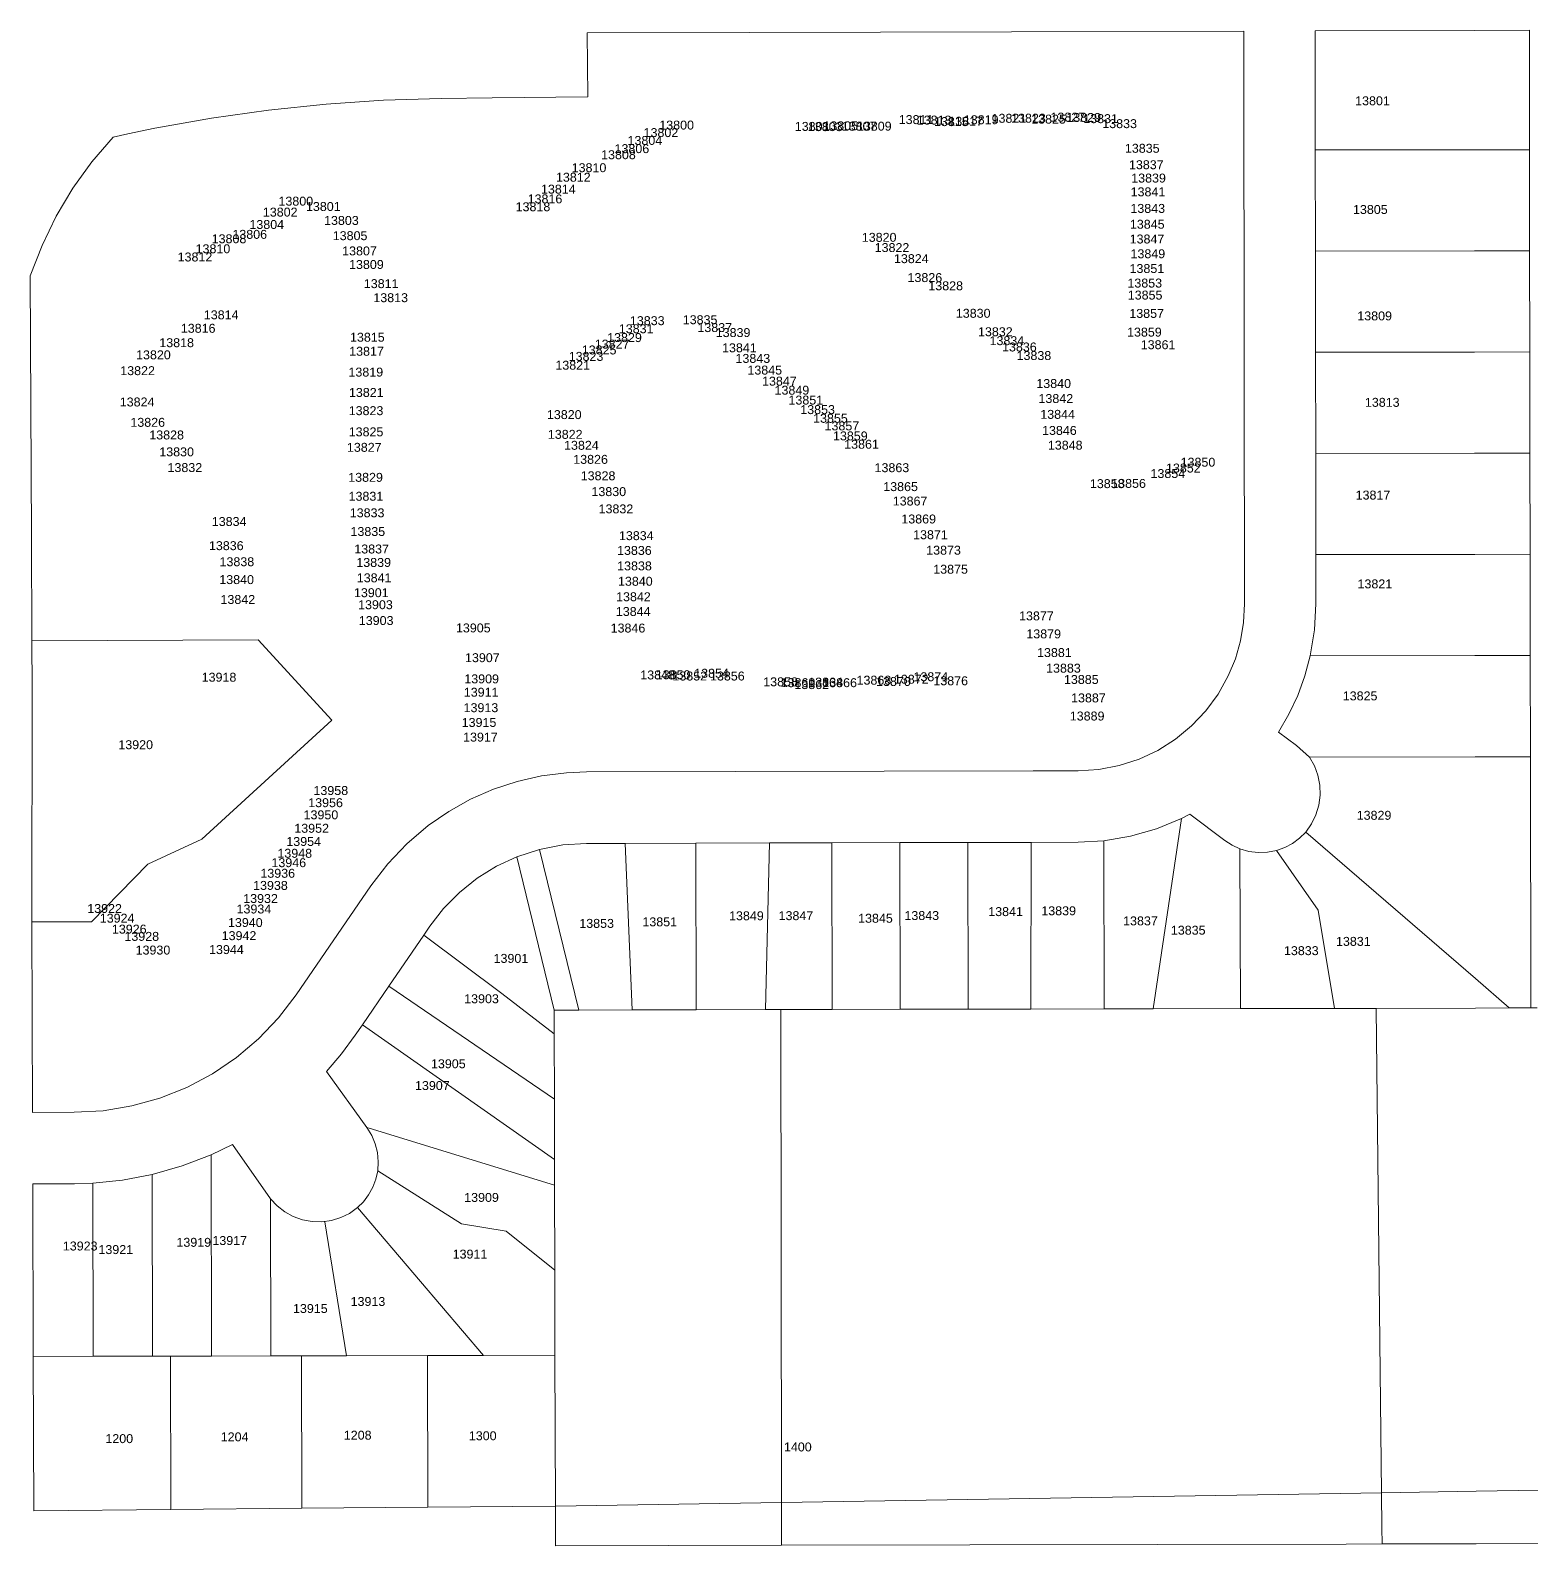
# Model space of a CAD drawing. Header units: feet. Extents: x 865220 to 2822444, y -2240498 to 975731.
# Drawn here: x 2817414 to 2818675, y 966956 to 968229 of the extents above; entities that cross this region are included whole.
import ezdxf
from ezdxf.enums import TextEntityAlignment as Align

# ---------------------------------------------------------------- set-up
doc = ezdxf.new("R2010")
doc.units = ezdxf.units.FT
doc.header["$LTSCALE"] = 0.015
doc.header["$MEASUREMENT"] = 0
doc.layers.add('Dakota County Addresses', color=7, linetype='Continuous')
doc.layers.add('Dakota County Parcels', color=7, linetype='Continuous')
doc.styles.add('Dimensions 100', font='arial.ttf')

# ---------------------------------------------------------------- blocks, each defined once
blk = doc.blocks.new('ACMAP_ANN_TEMPLATE_Dakota County Addresses')
at = {"layer": 'Dakota County Addresses', "style": 'Dimensions 100'}
blk.add_attdef('DakotaCountyAddress', text='', height=50, dxfattribs=at).set_placement((0, 0), align=Align.CENTER)

msp = doc.modelspace()

# ---------------------------------------------------------------- linework, layer by layer
at = {"layer": 'Dakota County Parcels', "lineweight": 5}
for p, q in [((2817881.8, 968226.4), (2818018.4, 968226.8)), ((2817882.5, 968172.7), (2817881.8, 968226.4)), ((2818018.4, 968226.8), (2818238.4, 968227.4)), ((2818238.4, 968227.4), (2818433.4, 968227.9)), ((2818433.8, 967927.9), (2818433.4, 968227.9)), ((2818493.5, 968128.1), (2818493.4, 968228.1)), ((2818673.5, 968128.3), (2818673.4, 968228.6)), ((2817759.2, 968171.3), (2817802.2, 968171.8)), ((2817802.2, 968171.8), (2817882.5, 968172.7)), ((2817518.9, 968146.3), (2817496, 968141.6)), ((2817483.7, 968138.9), (2817496, 968141.6)), ((2818493.7, 968043.1), (2818493.5, 968128.1)), ((2818673.6, 968043.3), (2818673.5, 968128.3)), ((2818493.8, 967958.1), (2818493.7, 968043.1)), ((2818673.8, 967958.4), (2818673.6, 968043.3)), ((2817415.2, 967803.7), (2817414.2, 968022.3)), ((2818493.9, 967873.1), (2818493.8, 967958.1)), ((2818673.9, 967873.4), (2818673.8, 967958.4)), ((2818434.1, 967746.8), (2818433.8, 967927.9)), ((2818494, 967788.1), (2818493.9, 967873.1)), ((2818674, 967788.4), (2818673.9, 967873.4)), ((2817415.6, 967715.7), (2817415.2, 967803.7)), ((2818494.1, 967746.9), (2818494, 967788.1)), ((2818674.1, 967703.4), (2818674, 967788.4)), ((2817415.6, 967715.7), (2817605.6, 967716.6)), ((2817415.8, 967675.7), (2817415.6, 967715.7)), ((2817605.6, 967716.6), (2817667.4, 967649.1)), ((2818674.2, 967618.4), (2818674.1, 967703.4)), ((2817415.5, 967479.6), (2817415.8, 967675.7)), ((2817558.2, 967549.2), (2817667.4, 967649.1)), ((2818462.7, 967639.1), (2818477.8, 967627.8)), ((2818488.6, 967618.1), (2818477.8, 967627.8)), ((2818674.5, 967407.3), (2818674.2, 967618.4)), ((2817881.3, 967605.6), (2817864.5, 967604.9)), ((2817881.3, 967605.6), (2818256.7, 967606.4)), ((2818256.7, 967606.4), (2818294.3, 967606.5)), ((2818357.4, 967406.6), (2818381.1, 967566.5)), ((2818381.1, 967566.5), (2818388.2, 967570)), ((2818388.2, 967570), (2818417.7, 967547.9)), ((2817512.9, 967528.1), (2817558.2, 967549.2)), ((2817881.4, 967545.6), (2817913.8, 967545.6)), ((2817913.8, 967545.6), (2817973.1, 967545.8)), ((2817919.8, 967405.7), (2817913.8, 967545.6)), ((2817973.1, 967545.8), (2818035.1, 967545.9)), ((2817973.4, 967405.8), (2817973.1, 967545.8)), ((2818031.6, 967405.9), (2818035.1, 967545.9)), ((2818035.1, 967545.9), (2818087.4, 967546)), ((2818087.4, 967546), (2818144.5, 967546.2)), ((2818087.7, 967406), (2818087.4, 967546)), ((2818144.5, 967546.2), (2818201.7, 967546.3)), ((2818144.8, 967406.2), (2818144.5, 967546.2)), ((2818201.7, 967546.3), (2818254.9, 967546.4)), ((2818202, 967406.3), (2818201.7, 967546.3)), ((2818254.5, 967406.4), (2818254.9, 967546.4)), ((2818254.9, 967546.4), (2818294.4, 967546.5)), ((2818294.4, 967546.5), (2818316, 967547.7)), ((2818316.3, 967406.5), (2818316, 967547.7)), ((2817841.9, 967540.5), (2817822.9, 967534.3)), ((2817822.9, 967534.3), (2817854.2, 967405.5)), ((2817841.9, 967540.5), (2817874.8, 967405.6)), ((2818430.6, 967406.8), (2818430.3, 967541)), ((2818496, 967489.6), (2818461.1, 967539.7)), ((2817465.5, 967479.7), (2817512.9, 967528.1)), ((2817637.6, 967418.3), (2817700.2, 967509.8)), ((2818509.6, 967407), (2818496, 967489.6)), ((2817415.5, 967479.6), (2817465.5, 967479.7)), ((2817416, 967319.6), (2817415.5, 967479.6)), ((2817744.7, 967468.6), (2817749.7, 967475.9)), ((2817715.3, 967425.7), (2817744.7, 967468.6)), ((2817744.7, 967468.6), (2817810.2, 967419.5)), ((2817693.1, 967393.2), (2817715.3, 967425.7)), ((2817715.3, 967425.7), (2817854.4, 967330.6)), ((2817810.2, 967419.5), (2817854.3, 967385.6)), ((2817854.2, 967405.5), (2817874.8, 967405.6)), ((2817854.3, 967385.6), (2817854.2, 967405.5)), ((2817874.8, 967405.6), (2817919.8, 967405.7)), ((2817919.8, 967405.7), (2817973.4, 967405.8)), ((2817973.4, 967405.8), (2818031.6, 967405.9)), ((2818031.6, 967405.9), (2818044.7, 967406)), ((2818044.7, 967406), (2818087.7, 967406)), ((2818045.3, 966991.9), (2818044.7, 967406)), ((2818087.7, 967406), (2818144.8, 967406.2)), ((2818144.8, 967406.2), (2818202, 967406.3)), ((2818202, 967406.3), (2818254.5, 967406.4)), ((2818254.5, 967406.4), (2818316.3, 967406.5)), ((2818316.3, 967406.5), (2818357.4, 967406.6)), ((2818357.4, 967406.6), (2818430.6, 967406.8)), ((2818430.6, 967406.8), (2818509.6, 967407)), ((2818509.6, 967407), (2818544.6, 967407)), ((2818549.1, 967000.1), (2818544.6, 967407)), ((2818656.5, 967407.3), (2818674.5, 967407.3)), ((2818674.5, 967407.3), (2818680, 967407.3)), ((2817687.1, 967384.4), (2817693.1, 967393.2)), ((2817854.5, 967280.1), (2817693.1, 967393.2)), ((2817854.4, 967330.6), (2817854.3, 967385.6)), ((2817663.1, 967354), (2817697, 967306.8)), ((2817854.5, 967280.1), (2817854.4, 967330.6)), ((2817416, 967319.6), (2817451.1, 967319.7)), ((2817697, 967306.8), (2817698.7, 967306.3)), ((2817698.7, 967306.3), (2817854.6, 967258.6)), ((2817566.2, 967284), (2817584, 967292.6)), ((2817584, 967292.6), (2817615.9, 967247)), ((2817566.2, 967284), (2817566.5, 967114.9)), ((2817854.6, 967258.6), (2817854.5, 967280.1)), ((2817516.9, 967114.8), (2817516.6, 967267.4)), ((2817776.4, 967226.1), (2817706, 967270.6)), ((2817416.2, 967259.6), (2817451.2, 967259.7)), ((2817416.7, 967114.6), (2817416.2, 967259.6)), ((2817451.2, 967259.7), (2817466.6, 967260.1)), ((2817466.6, 967260.1), (2817466.9, 967114.7)), ((2817854.7, 967187.1), (2817854.6, 967258.6)), ((2817616.2, 967115), (2817615.9, 967247)), ((2817679.7, 967115.2), (2817661.5, 967227.8)), ((2817688.9, 967239.6), (2817794.9, 967115.4)), ((2817813.9, 967219.8), (2817776.4, 967226.1)), ((2817854.7, 967187.1), (2817813.9, 967219.8)), ((2817854.9, 967115.6), (2817854.7, 967187.1)), ((2817416.7, 967114.6), (2817466.9, 967114.7)), ((2817417.2, 966985), (2817416.7, 967114.6)), ((2817466.9, 967114.7), (2817516.9, 967114.8)), ((2817516.9, 967114.8), (2817531.9, 967114.9)), ((2817531.9, 967114.9), (2817566.5, 967114.9)), ((2817532.2, 966986), (2817531.9, 967114.9)), ((2817566.5, 967114.9), (2817616.2, 967115)), ((2817616.2, 967115), (2817641.9, 967115.1)), ((2817641.9, 967115.1), (2817679.7, 967115.2)), ((2817642.2, 966987), (2817641.9, 967115.1)), ((2817679.7, 967115.2), (2817747.9, 967115.3)), ((2817747.9, 967115.3), (2817794.9, 967115.4)), ((2817748.2, 966987.9), (2817747.9, 967115.3)), ((2817794.9, 967115.4), (2817854.9, 967115.6)), ((2817855.2, 966988.8), (2817854.9, 967115.6)), ((2818045.3, 966991.9), (2818549.1, 967000.1)), ((2817417.2, 966985), (2817532.2, 966986)), ((2817532.2, 966986), (2817642.2, 966987)), ((2817642.2, 966987), (2817748.2, 966987.9)), ((2817748.2, 966987.9), (2817855.2, 966988.8)), ((2817855.2, 966988.8), (2818045.3, 966991.9)), ((2817855.2, 966988.8), (2817855.2, 966955.6)), ((2817855.2, 966955.6), (2818045.3, 966956))]:
    msp.add_line(p, q, dxfattribs=at)
for points in [[(2818493.4, 968228.1), (2818627, 968228.4), (2818673.4, 968228.6)], [(2817759.2, 968171.3), (2817710.9, 968169.8), (2817662.6, 968166.5), (2817614.4, 968161.5), (2817566.5, 968154.8), (2817518.9, 968146.3)], [(2817483.7, 968138.9), (2817465.9, 968118.1), (2817450, 968095.9), (2817436, 968072.4), (2817424.1, 968047.8), (2817414.2, 968022.3)], [(2818493.5, 968128.1), (2818627.1, 968128.3), (2818673.5, 968128.3)], [(2818493.7, 968043.1), (2818627.2, 968043.3), (2818673.6, 968043.3)], [(2818493.8, 967958.1), (2818627.3, 967958.3), (2818673.8, 967958.4)], [(2818493.9, 967873.1), (2818627.4, 967873.3), (2818673.9, 967873.4)], [(2818494, 967788.1), (2818627.6, 967788.3), (2818674, 967788.4)], [(2818420.4, 967686.3), (2818426.4, 967700.7), (2818430.6, 967715.8), (2818433.2, 967731.2), (2818434.1, 967746.8)], [(2818489.3, 967703.1), (2818492.9, 967724.9), (2818494.1, 967746.9)], [(2818462.7, 967639.1), (2818471.4, 967654.2), (2818478.8, 967669.9), (2818484.8, 967686.3), (2818489.3, 967703.1)], [(2818489.3, 967703.1), (2818627.7, 967703.3), (2818674.1, 967703.4)], [(2818294.3, 967606.5), (2818311.7, 967607.6), (2818328.9, 967610.9), (2818345.5, 967616.3), (2818361.3, 967623.7), (2818376.1, 967633.1), (2818389.6, 967644.2), (2818401.6, 967656.9), (2818411.9, 967671), (2818420.4, 967686.3)], [(2818485.5, 967555.1), (2818490.4, 967562), (2818494.1, 967569.6), (2818496.6, 967577.7), (2818497.7, 967586.1), (2818497.4, 967594.6), (2818495.8, 967602.9), (2818492.8, 967610.8), (2818488.6, 967618.1)], [(2818488.6, 967618.1), (2818627.8, 967618.3), (2818674.2, 967618.4)], [(2817864.5, 967604.9), (2817843.7, 967602.2), (2817823.2, 967597.6), (2817803.2, 967591.1), (2817784, 967582.6), (2817765.7, 967572.4), (2817748.4, 967560.5), (2817748.4, 967560.5)], [(2817748.4, 967560.5), (2817730.5, 967545.3), (2817714.4, 967528.4), (2817700.2, 967509.8)], [(2818316, 967547.7), (2818338.3, 967551.5), (2818360.2, 967557.7), (2818381.1, 967566.5)], [(2817881.4, 967545.6), (2817861.5, 967544.3), (2817841.9, 967540.5)], [(2818417.7, 967547.9), (2818423.7, 967544), (2818430.3, 967541)], [(2818461.1, 967539.7), (2818468, 967542.1), (2818474.5, 967545.6), (2818480.4, 967550), (2818485.5, 967555.1)], [(2818485.5, 967555.1), (2818628, 967432), (2818656.5, 967407.3)], [(2817822.9, 967534.3), (2817805.7, 967526.3), (2817789.5, 967516.3), (2817774.7, 967504.4), (2817761.3, 967490.9), (2817749.7, 967475.9)], [(2818430.3, 967541), (2818437.8, 967538.8), (2818445.6, 967537.9), (2818453.4, 967538.2), (2818461.1, 967539.7)], [(2817451.1, 967319.7), (2817475.4, 967321), (2817499.5, 967325), (2817522.9, 967331.5), (2817545.6, 967340.5), (2817567.1, 967351.9), (2817587.3, 967365.6), (2817605.9, 967381.3), (2817622.8, 967399), (2817637.6, 967418.3)], [(2818544.6, 967407), (2818628, 967407.2), (2818656.5, 967407.3)], [(2817663.1, 967354), (2817675.6, 967368.8), (2817687.1, 967384.4)], [(2817706, 967270.6), (2817706.5, 967278.2), (2817705.8, 967285.8), (2817704, 967293.2), (2817701, 967300.3), (2817697, 967306.8)], [(2817516.6, 967267.4), (2817541.8, 967274.6), (2817566.2, 967284)], [(2817466.6, 967260.1), (2817491.7, 967262.6), (2817516.6, 967267.4)], [(2817688.9, 967239.6), (2817694.1, 967244.6), (2817698.4, 967250.4), (2817701.9, 967256.7), (2817704.4, 967263.5), (2817706, 967270.6)], [(2817615.9, 967247), (2817621.5, 967241), (2817628, 967236), (2817635.1, 967232.1), (2817642.8, 967229.4), (2817650.9, 967227.9), (2817659, 967227.7), (2817667.1, 967228.9), (2817674.9, 967231.2), (2817682.3, 967234.8), (2817688.9, 967239.6)], [(2818549.1, 967000.1), (2818628.6, 967001.4), (2818681.9, 967002.2)], [(2818549.1, 967000.1), (2818549.4, 966970.6), (2818549.6, 966957.1)], [(2818045.3, 966991.9), (2818045.3, 966959.8), (2818045.3, 966956)], [(2818045.3, 966956), (2818519.5, 966957), (2818549.6, 966957.1)], [(2818549.6, 966957.1), (2818628.6, 966957.2), (2818682.1, 966957.4)]]:
    msp.add_lwpolyline(points, dxfattribs=at)

# ---------------------------------------------------------------- block references
at = {"layer": 'Dakota County Addresses', "lineweight": 5, "xscale": 0.15, "yscale": 0.15, "zscale": 0.15}
for p, values in [((2818541.6, 968165.6), {'DakotaCountyAddress': '13801'}), ((2818158.2, 968149.8), {'DakotaCountyAddress': '13811'}), ((2818173.4, 968149.4), {'DakotaCountyAddress': '13813'}), ((2818212.9, 968149.7), {'DakotaCountyAddress': '13819'}), ((2818236.2, 968150.9), {'DakotaCountyAddress': '13821'}), ((2818252.6, 968151), {'DakotaCountyAddress': '13823'}), ((2818269.5, 968150.2), {'DakotaCountyAddress': '13825'}), ((2818285.7, 968151.9), {'DakotaCountyAddress': '13827'}), ((2818299, 968151.6), {'DakotaCountyAddress': '13829'}), ((2818313.2, 968150.6), {'DakotaCountyAddress': '13831'}), ((2817943.9, 968138.9), {'DakotaCountyAddress': '13802'}), ((2817957.1, 968145.2), {'DakotaCountyAddress': '13800'}), ((2818070.9, 968144.1), {'DakotaCountyAddress': '13801'}), ((2818081.9, 968143.9), {'DakotaCountyAddress': '13803'}), ((2818094.9, 968144.6), {'DakotaCountyAddress': '13805'}), ((2818110.4, 968144.2), {'DakotaCountyAddress': '13807'}), ((2818123.1, 968144.3), {'DakotaCountyAddress': '13809'}), ((2818187.8, 968148.1), {'DakotaCountyAddress': '13815'}), ((2818199.9, 968148.4), {'DakotaCountyAddress': '13817'}), ((2818329.2, 968146.4), {'DakotaCountyAddress': '13833'}), ((2817919.5, 968125.4), {'DakotaCountyAddress': '13806'}), ((2817930.4, 968132.3), {'DakotaCountyAddress': '13804'}), ((2818348.2, 968125.7), {'DakotaCountyAddress': '13835'}), ((2817908.2, 968120.3), {'DakotaCountyAddress': '13808'}), ((2818351.6, 968111.9), {'DakotaCountyAddress': '13837'}), ((2817870.3, 968101.4), {'DakotaCountyAddress': '13812'}), ((2817883.5, 968109.4), {'DakotaCountyAddress': '13810'}), ((2818353.5, 968100.7), {'DakotaCountyAddress': '13839'}), ((2817857.7, 968091.4), {'DakotaCountyAddress': '13814'}), ((2818353, 968089.1), {'DakotaCountyAddress': '13841'}), ((2817637.2, 968081.3), {'DakotaCountyAddress': '13800'}), ((2817660.3, 968076.8), {'DakotaCountyAddress': '13801'}), ((2817836.4, 968076.6), {'DakotaCountyAddress': '13818'}), ((2817846.5, 968083.2), {'DakotaCountyAddress': '13816'}), ((2818352.8, 968075.2), {'DakotaCountyAddress': '13843'}), ((2818539.8, 968074.3), {'DakotaCountyAddress': '13805'}), ((2817612.8, 968061.7), {'DakotaCountyAddress': '13804'}), ((2817624.1, 968072.1), {'DakotaCountyAddress': '13802'}), ((2817675.5, 968065.1), {'DakotaCountyAddress': '13803'}), ((2818352.4, 968061.9), {'DakotaCountyAddress': '13845'}), ((2817581.1, 968049.7), {'DakotaCountyAddress': '13808'}), ((2817598.5, 968053.4), {'DakotaCountyAddress': '13806'}), ((2817682.8, 968052.3), {'DakotaCountyAddress': '13805'}), ((2818127.2, 968050.9), {'DakotaCountyAddress': '13820'}), ((2818352.2, 968049.5), {'DakotaCountyAddress': '13847'}), ((2817552.5, 968034.4), {'DakotaCountyAddress': '13812'}), ((2817567.6, 968041.3), {'DakotaCountyAddress': '13810'}), ((2817690.7, 968039.5), {'DakotaCountyAddress': '13807'}), ((2818138, 968042.3), {'DakotaCountyAddress': '13822'}), ((2818352.9, 968037.1), {'DakotaCountyAddress': '13849'}), ((2817696.5, 968028.1), {'DakotaCountyAddress': '13809'}), ((2818154.2, 968033), {'DakotaCountyAddress': '13824'}), ((2818352.1, 968024.7), {'DakotaCountyAddress': '13851'}), ((2817708.9, 968012), {'DakotaCountyAddress': '13811'}), ((2818165.6, 968017.1), {'DakotaCountyAddress': '13826'}), ((2818183.1, 968010.2), {'DakotaCountyAddress': '13828'}), ((2818350.3, 968012.5), {'DakotaCountyAddress': '13853'}), ((2817716.9, 968000.2), {'DakotaCountyAddress': '13813'}), ((2818350.6, 968002.4), {'DakotaCountyAddress': '13855'}), ((2817574.5, 967985.8), {'DakotaCountyAddress': '13814'}), ((2818206.2, 967987.1), {'DakotaCountyAddress': '13830'}), ((2818351.9, 967987), {'DakotaCountyAddress': '13857'}), ((2818543.4, 967984.9), {'DakotaCountyAddress': '13809'}), ((2817555.2, 967974.5), {'DakotaCountyAddress': '13816'}), ((2817923.1, 967974.1), {'DakotaCountyAddress': '13831'}), ((2817932.4, 967980.9), {'DakotaCountyAddress': '13833'}), ((2817976.8, 967981.7), {'DakotaCountyAddress': '13835'}), ((2817989.1, 967975.1), {'DakotaCountyAddress': '13837'}), ((2818004.5, 967970.9), {'DakotaCountyAddress': '13839'}), ((2818224.8, 967971.6), {'DakotaCountyAddress': '13832'}), ((2818350, 967971.3), {'DakotaCountyAddress': '13859'}), ((2817537.1, 967962.4), {'DakotaCountyAddress': '13818'}), ((2817697.3, 967967), {'DakotaCountyAddress': '13815'}), ((2817902.9, 967961.2), {'DakotaCountyAddress': '13827'}), ((2817913.3, 967966.7), {'DakotaCountyAddress': '13829'}), ((2818009.8, 967958.1), {'DakotaCountyAddress': '13841'}), ((2818234.5, 967964.1), {'DakotaCountyAddress': '13834'}), ((2818245, 967958.8), {'DakotaCountyAddress': '13836'}), ((2818361.5, 967960.7), {'DakotaCountyAddress': '13861'}), ((2817517.6, 967952.2), {'DakotaCountyAddress': '13820'}), ((2817696.6, 967955.2), {'DakotaCountyAddress': '13817'}), ((2817881, 967950.9), {'DakotaCountyAddress': '13823'}), ((2817892, 967956.3), {'DakotaCountyAddress': '13825'}), ((2818021.1, 967949.2), {'DakotaCountyAddress': '13843'}), ((2818257.2, 967951.6), {'DakotaCountyAddress': '13838'}), ((2817504.3, 967938.9), {'DakotaCountyAddress': '13822'}), ((2817696, 967937.7), {'DakotaCountyAddress': '13819'}), ((2817869.8, 967943.5), {'DakotaCountyAddress': '13821'}), ((2818031.1, 967939.4), {'DakotaCountyAddress': '13845'}), ((2817696.4, 967920.6), {'DakotaCountyAddress': '13821'}), ((2818043.4, 967930.1), {'DakotaCountyAddress': '13847'}), ((2818053.9, 967922.5), {'DakotaCountyAddress': '13849'}), ((2818273.8, 967928.1), {'DakotaCountyAddress': '13840'}), ((2817503.9, 967912.6), {'DakotaCountyAddress': '13824'}), ((2818065.6, 967914.2), {'DakotaCountyAddress': '13851'}), ((2818275.6, 967915.5), {'DakotaCountyAddress': '13842'}), ((2818549.8, 967912.3), {'DakotaCountyAddress': '13813'}), ((2817512.8, 967895.5), {'DakotaCountyAddress': '13826'}), ((2817696.2, 967905.3), {'DakotaCountyAddress': '13823'}), ((2817862.7, 967902), {'DakotaCountyAddress': '13820'}), ((2818075.5, 967906.2), {'DakotaCountyAddress': '13853'}), ((2818086.3, 967898.9), {'DakotaCountyAddress': '13855'}), ((2818277.1, 967902.2), {'DakotaCountyAddress': '13844'}), ((2817528.7, 967884.9), {'DakotaCountyAddress': '13828'}), ((2817696.2, 967887.5), {'DakotaCountyAddress': '13825'}), ((2817863.5, 967885.4), {'DakotaCountyAddress': '13822'}), ((2818095.9, 967892.5), {'DakotaCountyAddress': '13857'}), ((2818103, 967884.1), {'DakotaCountyAddress': '13859'}), ((2818278.6, 967888.7), {'DakotaCountyAddress': '13846'}), ((2817537.1, 967870.7), {'DakotaCountyAddress': '13830'}), ((2817694.7, 967874.5), {'DakotaCountyAddress': '13827'}), ((2817877.1, 967876.2), {'DakotaCountyAddress': '13824'}), ((2818112.4, 967877.1), {'DakotaCountyAddress': '13861'}), ((2818283.5, 967876.3), {'DakotaCountyAddress': '13848'}), ((2817544, 967857.5), {'DakotaCountyAddress': '13832'}), ((2817884.8, 967864.4), {'DakotaCountyAddress': '13826'}), ((2818137.9, 967857.4), {'DakotaCountyAddress': '13863'}), ((2818382.7, 967857.1), {'DakotaCountyAddress': '13852'}), ((2818395, 967862), {'DakotaCountyAddress': '13850'}), ((2817695.8, 967849.3), {'DakotaCountyAddress': '13829'}), ((2817891.1, 967850.6), {'DakotaCountyAddress': '13828'}), ((2818318.8, 967844), {'DakotaCountyAddress': '13858'}), ((2818336.7, 967844.2), {'DakotaCountyAddress': '13856'}), ((2818369.7, 967852.5), {'DakotaCountyAddress': '13854'}), ((2817696.1, 967833.4), {'DakotaCountyAddress': '13831'}), ((2817900.1, 967837.3), {'DakotaCountyAddress': '13830'}), ((2818145.2, 967841.5), {'DakotaCountyAddress': '13865'}), ((2818542, 967834.4), {'DakotaCountyAddress': '13817'}), ((2817697.1, 967819.5), {'DakotaCountyAddress': '13833'}), ((2817906.1, 967822.8), {'DakotaCountyAddress': '13832'}), ((2818153.2, 967829.4), {'DakotaCountyAddress': '13867'}), ((2817581.2, 967812.2), {'DakotaCountyAddress': '13834'}), ((2818160.4, 967814.3), {'DakotaCountyAddress': '13869'}), ((2817697.7, 967803.8), {'DakotaCountyAddress': '13835'}), ((2817923.2, 967800.3), {'DakotaCountyAddress': '13834'}), ((2818170.3, 967801.1), {'DakotaCountyAddress': '13871'}), ((2817578.8, 967791.9), {'DakotaCountyAddress': '13836'}), ((2817700.9, 967789.1), {'DakotaCountyAddress': '13837'}), ((2817921.6, 967787.9), {'DakotaCountyAddress': '13836'}), ((2818181.3, 967788.1), {'DakotaCountyAddress': '13873'}), ((2817587.7, 967778.4), {'DakotaCountyAddress': '13838'}), ((2817702.6, 967777.8), {'DakotaCountyAddress': '13839'}), ((2817921.7, 967774.9), {'DakotaCountyAddress': '13838'}), ((2818187.2, 967772.1), {'DakotaCountyAddress': '13875'}), ((2817587.5, 967763.4), {'DakotaCountyAddress': '13840'}), ((2817703, 967764.9), {'DakotaCountyAddress': '13841'}), ((2817922.4, 967762), {'DakotaCountyAddress': '13840'}), ((2818543.6, 967759.8), {'DakotaCountyAddress': '13821'}), ((2817588.5, 967746.7), {'DakotaCountyAddress': '13842'}), ((2817700.6, 967752.4), {'DakotaCountyAddress': '13901'}), ((2817704.1, 967742.3), {'DakotaCountyAddress': '13903'}), ((2817920.8, 967749), {'DakotaCountyAddress': '13842'}), ((2817704.7, 967729), {'DakotaCountyAddress': '13903'}), ((2817920.6, 967736.6), {'DakotaCountyAddress': '13844'}), ((2818259.3, 967732.9), {'DakotaCountyAddress': '13877'}), ((2817786.3, 967722.8), {'DakotaCountyAddress': '13905'}), ((2817916.2, 967722.7), {'DakotaCountyAddress': '13846'}), ((2818265.4, 967717.8), {'DakotaCountyAddress': '13879'}), ((2817793.9, 967697.8), {'DakotaCountyAddress': '13907'}), ((2818274.4, 967702.1), {'DakotaCountyAddress': '13881'}), ((2817572.7, 967681.4), {'DakotaCountyAddress': '13918'}), ((2817572.7, 967681.4), {'DakotaCountyAddress': '13918'}), ((2817572.7, 967681.4), {'DakotaCountyAddress': '13918'}), ((2817572.7, 967681.4), {'DakotaCountyAddress': '13918'}), ((2817572.7, 967681.4), {'DakotaCountyAddress': '13918'}), ((2817572.7, 967681.4), {'DakotaCountyAddress': '13918'}), ((2817793.3, 967680), {'DakotaCountyAddress': '13909'}), ((2817941.1, 967683.3), {'DakotaCountyAddress': '13848'}), ((2817954.1, 967683.5), {'DakotaCountyAddress': '13850'}), ((2817968.1, 967682.4), {'DakotaCountyAddress': '13852'}), ((2817986.4, 967684.7), {'DakotaCountyAddress': '13854'}), ((2817999.7, 967682.4), {'DakotaCountyAddress': '13856'}), ((2818044.4, 967677.5), {'DakotaCountyAddress': '13858'}), ((2818122.8, 967678.9), {'DakotaCountyAddress': '13868'}), ((2818139.2, 967677.8), {'DakotaCountyAddress': '13870'}), ((2818154.2, 967679.7), {'DakotaCountyAddress': '13872'}), ((2818170.6, 967681.8), {'DakotaCountyAddress': '13874'}), ((2818187.3, 967678.4), {'DakotaCountyAddress': '13876'}), ((2818282, 967689), {'DakotaCountyAddress': '13883'}), ((2818297, 967679.5), {'DakotaCountyAddress': '13885'}), ((2817792.9, 967668.8), {'DakotaCountyAddress': '13911'}), ((2818059, 967676.8), {'DakotaCountyAddress': '13860'}), ((2818070.6, 967675.2), {'DakotaCountyAddress': '13862'}), ((2818082.2, 967677.3), {'DakotaCountyAddress': '13864'}), ((2818094, 967676.8), {'DakotaCountyAddress': '13866'}), ((2818531.2, 967665.7), {'DakotaCountyAddress': '13825'}), ((2817792.7, 967655.8), {'DakotaCountyAddress': '13913'}), ((2818303, 967664), {'DakotaCountyAddress': '13887'}), ((2817791.1, 967643.4), {'DakotaCountyAddress': '13915'}), ((2818301.9, 967648.8), {'DakotaCountyAddress': '13889'}), ((2817792.3, 967631.1), {'DakotaCountyAddress': '13917'}), ((2817502.7, 967624.7), {'DakotaCountyAddress': '13920'}), ((2817502.7, 967624.7), {'DakotaCountyAddress': '13920'}), ((2817502.7, 967624.7), {'DakotaCountyAddress': '13920'}), ((2817502.7, 967624.7), {'DakotaCountyAddress': '13920'}), ((2817502.7, 967624.7), {'DakotaCountyAddress': '13920'}), ((2817502.7, 967624.7), {'DakotaCountyAddress': '13920'}), ((2817662.2, 967576), {'DakotaCountyAddress': '13956'}), ((2817666.6, 967586.2), {'DakotaCountyAddress': '13958'}), ((2817658.3, 967565.8), {'DakotaCountyAddress': '13950'}), ((2818542.9, 967565.4), {'DakotaCountyAddress': '13829'}), ((2817650.5, 967554.5), {'DakotaCountyAddress': '13952'}), ((2817643.8, 967543.4), {'DakotaCountyAddress': '13954'}), ((2817631.3, 967525.6), {'DakotaCountyAddress': '13946'}), ((2817636.3, 967533.5), {'DakotaCountyAddress': '13948'}), ((2817622, 967516.7), {'DakotaCountyAddress': '13936'}), ((2817615.9, 967506.5), {'DakotaCountyAddress': '13938'}), ((2817476.6, 967487.1), {'DakotaCountyAddress': '13922'}), ((2817602, 967486.7), {'DakotaCountyAddress': '13934'}), ((2817607.6, 967495.5), {'DakotaCountyAddress': '13932'}), ((2817487.1, 967479), {'DakotaCountyAddress': '13924'}), ((2817594.8, 967475.3), {'DakotaCountyAddress': '13940'}), ((2817889.9, 967474.6), {'DakotaCountyAddress': '13853'}), ((2817942.9, 967475.9), {'DakotaCountyAddress': '13851'}), ((2818015.7, 967481), {'DakotaCountyAddress': '13849'}), ((2818057.3, 967481.1), {'DakotaCountyAddress': '13847'}), ((2818124.1, 967478.9), {'DakotaCountyAddress': '13845'}), ((2818163, 967481.2), {'DakotaCountyAddress': '13843'}), ((2818233.4, 967484.5), {'DakotaCountyAddress': '13841'}), ((2818278, 967485.2), {'DakotaCountyAddress': '13839'}), ((2818346.7, 967476.7), {'DakotaCountyAddress': '13837'}), ((2817497.3, 967469.8), {'DakotaCountyAddress': '13926'}), ((2817507.8, 967463.7), {'DakotaCountyAddress': '13928'}), ((2817589.5, 967464.3), {'DakotaCountyAddress': '13942'}), ((2818386.8, 967468.9), {'DakotaCountyAddress': '13835'}), ((2817517.2, 967452.2), {'DakotaCountyAddress': '13930'}), ((2817578.9, 967452.6), {'DakotaCountyAddress': '13944'}), ((2818481.8, 967451.7), {'DakotaCountyAddress': '13833'}), ((2818525.5, 967459.5), {'DakotaCountyAddress': '13831'}), ((2817817.9, 967445.2), {'DakotaCountyAddress': '13901'}), ((2817793.2, 967411.3), {'DakotaCountyAddress': '13903'}), ((2817765.3, 967356.7), {'DakotaCountyAddress': '13905'}), ((2817751.9, 967338.4), {'DakotaCountyAddress': '13907'}), ((2817793.2, 967244.4), {'DakotaCountyAddress': '13909'}), ((2817551.5, 967206.7), {'DakotaCountyAddress': '13919'}), ((2817581.7, 967208.2), {'DakotaCountyAddress': '13917'}), ((2817456.1, 967203.6), {'DakotaCountyAddress': '13923'}), ((2817486, 967200.6), {'DakotaCountyAddress': '13921'}), ((2817783.5, 967196.8), {'DakotaCountyAddress': '13911'}), ((2817697.8, 967157), {'DakotaCountyAddress': '13913'}), ((2817649.4, 967151.1), {'DakotaCountyAddress': '13915'}), ((2817488.9, 967041.8), {'DakotaCountyAddress': '1200'}), ((2817585.8, 967043.3), {'DakotaCountyAddress': '1204'}), ((2817689.2, 967044.7), {'DakotaCountyAddress': '1208'}), ((2817794.2, 967044.2), {'DakotaCountyAddress': '1300'}), ((2818058.9, 967034.8), {'DakotaCountyAddress': '1400'})]:
    msp.add_blockref('ACMAP_ANN_TEMPLATE_Dakota County Addresses', p, dxfattribs=at).add_auto_attribs(values)

doc.saveas('drawing.dxf')
